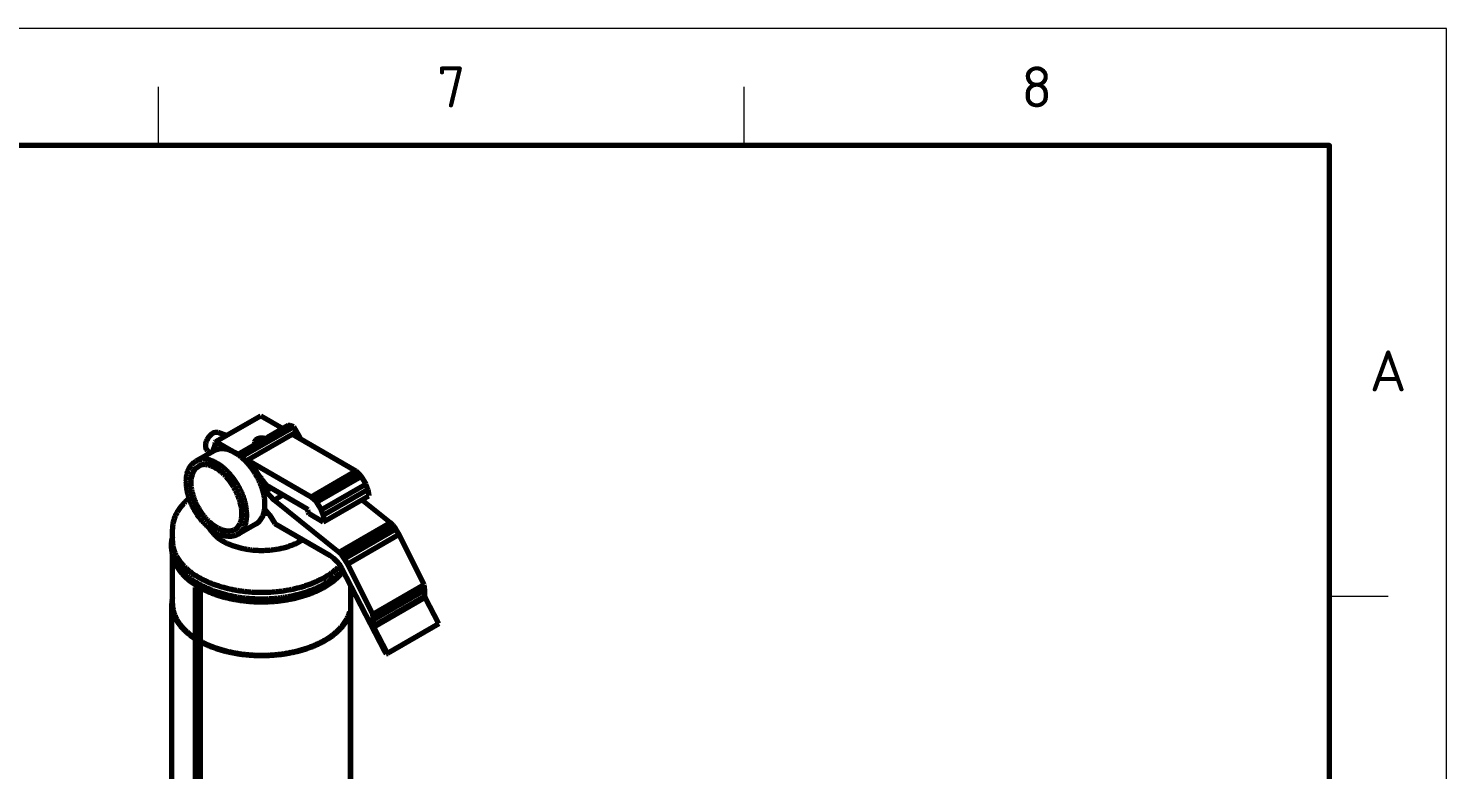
# Model space of a CAD drawing. Header units: millimetres. Extents: x 0 to 2208, y 0 to 420.
# Drawn here: x 298.9 to 420, y 233.7 to 297 of the extents above; entities that cross this region are included whole.
import ezdxf
from ezdxf.enums import TextEntityAlignment as Align

# ---------------------------------------------------------------- set-up
doc = ezdxf.new("R2010")
doc.units = ezdxf.units.MM
for name, color, linetype, lineweight in [('01-VISIBLE', 7, 'CONTINUOUS', 70), ('06-TEXTO', 7, 'CONTINUOUS', 25), ('07-RECUADRO', 7, 'CONTINUOUS', 70), ('08-FINA', 5, 'CONTINUOUS', 18)]:
    doc.layers.add(name, color=color, linetype=linetype, lineweight=lineweight)
doc.styles.add('ISO3098', font='isocpeur.ttf')

msp = doc.modelspace()

# ---------------------------------------------------------------- linework, layer by layer
at = {"layer": '01-VISIBLE'}
for p, q in [((314.899, 261.709), (318.718, 263.913)), ((317.176, 260.448), (321.56, 262.979)), ((318.718, 263.913), (320.601, 262.822)), ((321.067, 263.091), (319.292, 262.067)), ((321.217, 263.091), (319.384, 262.033)), ((321.217, 263.091), (321.067, 263.091)), ((321.56, 262.979), (321.217, 263.091)), ((322.054, 262.072), (321.56, 262.979)), ((314.817, 261.661), (314.899, 261.709)), ((314.847, 261.487), (314.817, 261.661)), ((314.899, 261.709), (316.782, 260.617)), ((315.056, 262.506), (315.815, 262.237)), ((317.617, 260.15), (321.577, 262.436)), ((319.201, 262.013), (319.201, 262.014)), ((321.422, 262.346), (326.845, 259.203)), ((321.577, 262.436), (321.72, 262.173)), ((321.974, 262.026), (322.054, 262.072)), ((322.15, 261.924), (322.054, 262.072)), ((314.737, 260.927), (313.181, 260.029)), ((314.161, 260.956), (314.414, 260.74)), ((314.653, 260.908), (314.847, 261.487)), ((314.656, 260.88), (314.653, 260.908)), ((318.457, 261.584), (316.763, 260.606)), ((316.832, 260.56), (316.83, 260.56)), ((318.665, 261.618), (316.832, 260.56)), ((317.176, 260.448), (316.832, 260.56)), ((317.354, 260.121), (317.176, 260.448)), ((317.617, 260.15), (317.882, 259.663)), ((317.63, 260.126), (323.027, 256.998)), ((317.809, 259.621), (317.882, 259.663)), ((317.882, 259.663), (318.616, 258.531)), ((318.183, 259.364), (318.012, 259.462)), ((318.25, 259.304), (318.151, 259.247)), ((318.255, 259.298), (318.156, 259.241)), ((318.158, 259.237), (318.257, 259.294)), ((318.183, 259.406), (318.183, 259.364)), ((318.671, 258.667), (318.183, 259.406)), ((318.203, 259.375), (318.183, 259.364)), ((318.532, 258.483), (318.616, 258.531)), ((318.573, 258.596), (318.68, 258.658)), ((318.579, 258.588), (318.687, 258.65)), ((318.584, 258.579), (318.694, 258.642)), ((318.59, 258.571), (318.7, 258.635)), ((318.616, 258.531), (319.24, 257.76)), ((318.807, 258.519), (318.671, 258.667)), ((318.698, 258.43), (318.818, 258.499)), ((318.797, 258.307), (318.896, 258.364)), ((318.806, 258.296), (318.904, 258.353)), ((318.896, 258.364), (318.807, 258.519)), ((318.814, 258.286), (318.913, 258.343)), ((319.21, 257.958), (318.896, 258.364)), ((323.027, 256.998), (326.845, 259.203)), ((323.311, 256.731), (327.129, 258.936)), ((323.476, 256.531), (327.295, 258.736)), ((323.872, 255.88), (327.691, 258.084)), ((326.845, 259.203), (327.129, 258.936)), ((327.129, 258.936), (327.295, 258.736)), ((327.295, 258.736), (327.691, 258.084)), ((327.691, 258.084), (327.87, 257.618)), ((319.167, 257.466), (318.752, 257.979)), ((319.139, 257.885), (319.237, 257.942)), ((319.146, 257.877), (319.248, 257.936)), ((319.152, 257.869), (319.258, 257.93)), ((319.159, 257.861), (319.268, 257.924)), ((319.165, 257.853), (319.278, 257.919)), ((319.614, 257.724), (319.167, 257.466)), ((319.87, 256.714), (319.167, 257.466)), ((319.17, 257.846), (319.286, 257.913)), ((319.176, 257.84), (319.295, 257.909)), ((322.697, 255.944), (319.21, 257.958)), ((319.396, 257.85), (319.24, 257.76)), ((320.617, 257.145), (319.87, 256.714)), ((323.027, 256.998), (323.311, 256.731)), ((324.052, 255.413), (327.87, 257.618)), ((324.143, 254.876), (327.961, 257.081)), ((327.87, 257.618), (327.961, 257.081)), ((319.057, 255.936), (319.481, 255.453)), ((325.408, 252.238), (319.87, 256.714)), ((322.75, 255.872), (322.697, 255.944)), ((322.765, 255.671), (322.75, 255.872)), ((322.847, 255.529), (322.765, 255.671)), ((323.311, 256.731), (323.476, 256.531)), ((323.476, 256.531), (323.872, 255.88)), ((323.872, 255.88), (324.052, 255.413)), ((329.792, 254.769), (327.361, 256.734)), ((318.337, 254.691), (316.781, 253.793)), ((319.481, 255.453), (319.915, 254.701)), ((319.915, 254.701), (324.645, 251.97)), ((324.059, 254.83), (322.847, 255.529)), ((324.052, 255.413), (324.143, 254.876)), ((324.143, 254.876), (324.059, 254.83)), ((329.792, 254.769), (325.408, 252.238)), ((330.017, 254.553), (325.633, 252.022)), ((330.017, 254.553), (329.792, 254.769)), ((330.272, 254.233), (330.017, 254.553)), ((311.18, 253.235), (311.18, 254.215)), ((330.272, 254.233), (325.888, 251.702)), ((330.548, 253.771), (326.163, 251.24)), ((330.548, 253.771), (330.272, 254.233)), ((332.673, 249.468), (330.548, 253.771)), ((311.18, 247.865), (311.18, 252.058)), ((324.645, 251.97), (324.944, 251.745)), ((325.633, 252.022), (325.408, 252.238)), ((325.888, 251.702), (325.633, 252.022)), ((324.944, 251.745), (325.229, 251.46)), ((325.229, 251.46), (325.408, 251.235)), ((325.408, 251.235), (325.625, 250.895)), ((325.625, 250.895), (329.292, 243.8)), ((326.163, 251.24), (325.888, 251.702)), ((328.289, 246.937), (326.163, 251.24)), ((313.161, 249.245), (313.585, 249)), ((313.161, 209.689), (313.161, 249.245)), ((313.585, 209.444), (313.585, 249)), ((326.42, 224.254), (326.42, 249.357)), ((332.673, 249.468), (328.289, 246.937)), ((332.734, 248.482), (328.35, 245.951)), ((332.748, 249.01), (328.364, 246.479)), ((332.764, 248.379), (328.38, 245.847)), ((332.748, 249.01), (332.673, 249.468)), ((332.734, 248.482), (332.748, 249.01)), ((332.764, 248.379), (332.734, 248.482)), ((333.93, 246.15), (332.764, 248.379)), ((311.12, 225.555), (311.12, 247.865)), ((326.326, 247.177), (326.385, 247.172)), ((326.385, 224.861), (326.385, 247.172)), ((328.364, 246.479), (328.289, 246.937)), ((328.35, 245.951), (328.364, 246.479)), ((328.38, 245.847), (328.35, 245.951)), ((333.93, 246.15), (329.546, 243.619)), ((329.546, 243.619), (328.38, 245.847)), ((329.292, 243.8), (329.419, 243.58)), ((329.419, 243.58), (329.546, 243.619))]:
    msp.add_line(p, q, dxfattribs=at)
for points in [[(314.161, 260.956), (314.094, 261.034), (314.051, 261.127), (314.027, 261.227), (314.02, 261.329), (314.025, 261.432), (314.04, 261.534), (314.065, 261.634), (314.097, 261.731), (314.136, 261.826), (314.181, 261.919), (314.232, 262.008), (314.29, 262.093), (314.353, 262.174), (314.421, 262.251), (314.495, 262.322), (314.576, 262.386), (314.662, 262.442), (314.755, 262.487), (314.853, 262.516), (314.955, 262.525), (315.056, 262.506)], [(319.32, 261.829), (319.24, 261.891), (319.15, 261.937), (319.054, 261.97), (318.955, 261.991), (318.854, 262.002), (318.753, 262.003), (318.652, 261.993), (318.553, 261.973), (318.457, 261.941), (318.366, 261.897), (318.286, 261.835), (318.226, 261.754), (318.2, 261.658)], [(318.2, 261.658), (318.202, 261.625), (318.21, 261.593), (318.223, 261.562), (318.239, 261.534), (318.259, 261.507), (318.281, 261.483)], [(319.224, 261.761), (319.137, 261.717), (319.046, 261.683), (318.953, 261.656), (318.858, 261.637), (318.762, 261.624), (318.665, 261.618)], [(319.201, 262.014), (319.216, 262.022), (319.231, 262.031), (319.246, 262.04), (319.262, 262.049), (319.277, 262.058), (319.292, 262.067)], [(319.362, 261.875), (319.341, 261.904), (319.317, 261.93), (319.29, 261.954), (319.262, 261.976), (319.232, 261.995), (319.201, 262.013)], [(319.4, 261.974), (319.391, 261.927), (319.369, 261.885), (319.338, 261.847), (319.303, 261.815), (319.265, 261.786), (319.224, 261.761)], [(319.292, 262.067), (319.309, 262.064), (319.325, 262.061), (319.341, 262.056), (319.356, 262.051), (319.371, 262.043), (319.384, 262.033)], [(319.384, 262.033), (319.389, 262.024), (319.393, 262.014), (319.396, 262.005), (319.398, 261.995), (319.399, 261.984), (319.4, 261.974)], [(318.337, 254.691), (318.422, 254.745), (318.502, 254.806), (318.578, 254.874), (318.647, 254.947), (318.711, 255.025), (318.769, 255.107), (318.821, 255.194), (318.868, 255.283), (318.91, 255.375), (318.946, 255.469), (318.978, 255.565), (319.004, 255.662), (319.027, 255.76), (319.045, 255.86), (319.06, 255.959), (319.07, 256.06), (319.078, 256.16), (319.082, 256.261), (319.082, 256.362), (319.08, 256.463), (319.075, 256.564), (319.068, 256.664), (319.058, 256.765), (319.045, 256.865), (319.03, 256.965), (319.013, 257.064), (318.993, 257.163), (318.972, 257.262), (318.948, 257.36), (318.923, 257.457), (318.895, 257.554), (318.866, 257.651), (318.835, 257.747), (318.802, 257.842), (318.768, 257.937), (318.732, 258.031), (318.694, 258.125), (318.654, 258.218), (318.614, 258.31), (318.571, 258.402), (318.527, 258.492), (318.482, 258.583), (318.435, 258.672), (318.387, 258.761), (318.337, 258.848), (318.286, 258.935), (318.233, 259.021), (318.179, 259.107), (318.124, 259.191), (318.067, 259.274), (318.009, 259.357), (317.95, 259.439), (317.889, 259.519), (317.827, 259.598), (317.763, 259.677), (317.698, 259.754), (317.632, 259.83), (317.564, 259.905), (317.495, 259.979), (317.425, 260.051), (317.353, 260.122), (317.28, 260.191), (317.206, 260.259), (317.129, 260.326), (317.052, 260.39), (316.973, 260.453), (316.893, 260.514), (316.811, 260.573), (316.728, 260.63), (316.643, 260.685), (316.557, 260.737), (316.469, 260.787), (316.379, 260.834), (316.289, 260.878), (316.196, 260.919), (316.103, 260.956), (316.008, 260.99), (315.911, 261.02), (315.814, 261.045), (315.715, 261.066), (315.615, 261.081), (315.515, 261.091), (315.414, 261.095), (315.313, 261.093), (315.213, 261.084), (315.113, 261.068), (315.015, 261.044), (314.919, 261.013), (314.826, 260.973), (314.737, 260.927)], [(318.665, 261.618), (318.63, 261.61), (318.596, 261.604), (318.561, 261.598), (318.527, 261.592), (318.492, 261.588), (318.457, 261.584)], [(316.781, 253.793), (316.693, 253.746), (316.601, 253.706), (316.506, 253.672), (316.41, 253.646), (316.311, 253.626), (316.212, 253.612), (316.112, 253.605), (316.012, 253.604), (315.911, 253.609), (315.812, 253.619), (315.712, 253.634), (315.614, 253.654), (315.517, 253.679), (315.421, 253.708), (315.326, 253.74), (315.232, 253.776), (315.14, 253.816), (315.05, 253.859), (314.96, 253.905), (314.873, 253.953), (314.786, 254.004), (314.701, 254.058), (314.618, 254.114), (314.536, 254.171), (314.456, 254.231), (314.377, 254.293), (314.299, 254.357), (314.223, 254.422), (314.148, 254.489), (314.075, 254.558), (314.003, 254.628), (313.933, 254.699), (313.864, 254.772), (313.796, 254.846), (313.73, 254.922), (313.665, 254.998), (313.602, 255.076), (313.54, 255.155), (313.479, 255.235), (313.42, 255.316), (313.362, 255.397), (313.305, 255.48), (313.25, 255.564), (313.197, 255.649), (313.144, 255.735), (313.093, 255.821), (313.044, 255.908), (312.996, 255.996), (312.949, 256.085), (312.904, 256.175), (312.861, 256.265), (312.819, 256.356), (312.779, 256.448), (312.74, 256.541), (312.703, 256.634), (312.667, 256.728), (312.633, 256.822), (312.601, 256.917), (312.571, 257.013), (312.542, 257.109), (312.515, 257.206), (312.49, 257.303), (312.468, 257.4), (312.447, 257.499), (312.428, 257.597), (312.412, 257.696), (312.398, 257.795), (312.386, 257.895), (312.377, 257.995), (312.37, 258.095), (312.367, 258.195), (312.365, 258.296), (312.367, 258.396), (312.372, 258.496), (312.381, 258.596), (312.392, 258.696), (312.408, 258.795), (312.427, 258.893), (312.45, 258.991), (312.477, 259.087), (312.509, 259.183), (312.545, 259.276), (312.587, 259.368), (312.633, 259.457), (312.684, 259.543), (312.74, 259.626), (312.801, 259.705), (312.868, 259.78), (312.939, 259.851), (313.016, 259.916), (313.096, 259.975), (313.181, 260.029)], [(316.541, 254.209), (316.452, 254.163), (316.358, 254.125), (316.261, 254.097), (316.162, 254.077), (316.062, 254.066), (315.961, 254.063), (315.86, 254.067), (315.76, 254.078), (315.661, 254.095), (315.562, 254.118), (315.466, 254.146), (315.37, 254.179), (315.276, 254.216), (315.184, 254.257), (315.094, 254.302), (315.005, 254.35), (314.918, 254.401), (314.833, 254.455), (314.749, 254.512), (314.667, 254.571), (314.587, 254.632), (314.509, 254.695), (314.432, 254.761), (314.357, 254.828), (314.283, 254.897), (314.212, 254.968), (314.141, 255.04), (314.073, 255.114), (314.005, 255.19), (313.94, 255.266), (313.876, 255.344), (313.814, 255.424), (313.753, 255.504), (313.694, 255.586), (313.636, 255.669), (313.58, 255.753), (313.525, 255.837), (313.473, 255.923), (313.421, 256.01), (313.372, 256.098), (313.324, 256.187), (313.277, 256.276), (313.233, 256.367), (313.19, 256.458), (313.149, 256.55), (313.109, 256.643), (313.072, 256.737), (313.036, 256.831), (313.003, 256.927), (312.971, 257.022), (312.941, 257.119), (312.914, 257.216), (312.888, 257.313), (312.865, 257.412), (312.845, 257.51), (312.826, 257.61), (312.811, 257.709), (312.798, 257.809), (312.787, 257.91), (312.78, 258.01), (312.776, 258.111), (312.775, 258.212), (312.778, 258.313), (312.784, 258.414), (312.795, 258.514), (312.81, 258.614), (312.829, 258.713), (312.853, 258.811), (312.882, 258.907), (312.917, 259.002), (312.958, 259.094), (313.005, 259.184), (313.058, 259.269), (313.118, 259.35), (313.184, 259.426), (313.257, 259.496), (313.336, 259.558), (313.421, 259.613)], [(314.981, 259.85), (314.889, 259.901), (314.796, 259.95), (314.701, 259.994), (314.604, 260.036), (314.505, 260.073), (314.406, 260.107), (314.304, 260.135), (314.202, 260.159), (314.098, 260.178), (313.994, 260.19), (313.889, 260.197), (313.784, 260.196), (313.679, 260.188), (313.575, 260.173), (313.472, 260.149), (313.372, 260.117), (313.275, 260.077), (313.181, 260.029)], [(314.861, 259.447), (314.773, 259.495), (314.683, 259.541), (314.591, 259.583), (314.497, 259.621), (314.402, 259.655), (314.305, 259.684), (314.207, 259.707), (314.107, 259.725), (314.006, 259.735), (313.905, 259.738), (313.804, 259.733), (313.704, 259.718), (313.606, 259.693), (313.512, 259.658), (313.421, 259.613)], [(316.541, 254.209), (316.625, 254.264), (316.702, 254.328), (316.772, 254.399), (316.834, 254.477), (316.889, 254.561), (316.937, 254.649), (316.978, 254.74), (317.013, 254.834), (317.042, 254.93), (317.066, 255.027), (317.085, 255.125), (317.099, 255.224), (317.109, 255.324), (317.115, 255.424), (317.117, 255.524), (317.116, 255.624), (317.112, 255.724), (317.104, 255.823), (317.094, 255.923), (317.081, 256.022), (317.065, 256.121), (317.047, 256.219), (317.026, 256.317), (317.003, 256.415), (316.978, 256.512), (316.951, 256.608), (316.922, 256.704), (316.891, 256.799), (316.858, 256.893), (316.823, 256.987), (316.786, 257.08), (316.748, 257.173), (316.708, 257.264), (316.666, 257.355), (316.622, 257.445), (316.577, 257.535), (316.53, 257.623), (316.482, 257.711), (316.432, 257.797), (316.381, 257.883), (316.328, 257.968), (316.273, 258.052), (316.217, 258.135), (316.16, 258.217), (316.101, 258.298), (316.04, 258.377), (315.978, 258.456), (315.914, 258.533), (315.849, 258.609), (315.783, 258.684), (315.715, 258.757), (315.645, 258.829), (315.574, 258.899), (315.501, 258.968), (315.427, 259.035), (315.351, 259.1), (315.274, 259.164), (315.194, 259.225), (315.114, 259.284), (315.031, 259.341), (314.947, 259.395), (314.861, 259.447)], [(316.781, 253.793), (316.867, 253.847), (316.947, 253.909), (317.023, 253.976), (317.092, 254.05), (317.156, 254.128), (317.214, 254.211), (317.267, 254.297), (317.314, 254.387), (317.355, 254.479), (317.392, 254.574), (317.423, 254.67), (317.45, 254.768), (317.472, 254.866), (317.49, 254.966), (317.505, 255.066), (317.515, 255.167), (317.522, 255.268), (317.526, 255.369), (317.527, 255.47), (317.524, 255.571), (317.519, 255.672), (317.511, 255.773), (317.501, 255.874), (317.488, 255.974), (317.473, 256.074), (317.455, 256.174), (317.436, 256.273), (317.414, 256.372), (317.39, 256.471), (317.364, 256.568), (317.337, 256.666), (317.307, 256.763), (317.276, 256.859), (317.243, 256.954), (317.208, 257.05), (317.172, 257.144), (317.134, 257.238), (317.094, 257.331), (317.053, 257.423), (317.01, 257.515), (316.966, 257.606), (316.92, 257.696), (316.873, 257.786), (316.824, 257.875), (316.774, 257.963), (316.723, 258.05), (316.67, 258.136), (316.615, 258.221), (316.56, 258.306), (316.502, 258.389), (316.444, 258.472), (316.384, 258.554), (316.323, 258.634), (316.26, 258.714), (316.196, 258.792), (316.131, 258.87), (316.064, 258.946), (315.996, 259.021), (315.927, 259.094), (315.856, 259.166), (315.784, 259.237), (315.71, 259.307), (315.635, 259.374), (315.558, 259.441), (315.48, 259.505), (315.401, 259.568), (315.32, 259.629), (315.237, 259.687), (315.154, 259.744), (315.068, 259.798), (314.981, 259.85)], [(312.619, 256.862), (312.542, 256.797), (312.467, 256.731), (312.392, 256.664), (312.319, 256.595), (312.247, 256.525), (312.177, 256.453), (312.108, 256.38), (312.041, 256.305), (311.976, 256.228), (311.912, 256.151), (311.85, 256.071), (311.791, 255.99), (311.733, 255.908), (311.678, 255.824), (311.625, 255.739), (311.574, 255.652), (311.526, 255.564), (311.481, 255.474), (311.438, 255.383), (311.398, 255.291), (311.361, 255.198), (311.328, 255.103), (311.297, 255.007), (311.27, 254.91), (311.246, 254.813), (311.226, 254.714), (311.209, 254.615), (311.196, 254.516), (311.187, 254.416), (311.182, 254.315), (311.18, 254.215)], [(318.983, 255.583), (319.043, 255.585), (319.103, 255.589), (319.164, 255.593), (319.224, 255.598), (319.284, 255.603), (319.344, 255.609)], [(319.048, 255.876), (319.057, 255.876), (319.067, 255.877), (319.077, 255.877), (319.087, 255.878), (319.096, 255.879), (319.106, 255.88)], [(319.087, 255.902), (319.081, 255.901), (319.075, 255.9), (319.069, 255.9), (319.063, 255.899), (319.057, 255.899), (319.051, 255.898)], [(311.18, 253.596), (311.151, 253.488), (311.126, 253.38), (311.106, 253.27), (311.09, 253.16), (311.079, 253.049), (311.072, 252.938), (311.07, 252.827)], [(311.18, 253.235), (311.182, 253.135), (311.188, 253.035), (311.197, 252.936), (311.211, 252.836), (311.228, 252.738), (311.25, 252.64), (311.274, 252.543), (311.303, 252.447), (311.335, 252.352), (311.37, 252.259), (311.408, 252.166), (311.449, 252.075), (311.494, 251.985), (311.541, 251.897), (311.59, 251.81), (311.643, 251.725), (311.697, 251.641), (311.754, 251.559), (311.814, 251.478), (311.875, 251.399), (311.938, 251.321), (312.003, 251.246), (312.07, 251.171), (312.139, 251.098), (312.209, 251.027), (312.281, 250.957), (312.354, 250.889), (312.428, 250.822), (312.504, 250.757), (312.581, 250.693), (312.659, 250.63), (312.738, 250.569), (312.819, 250.509), (312.9, 250.451), (312.982, 250.394), (313.065, 250.338), (313.149, 250.283), (313.234, 250.23), (313.319, 250.178), (313.406, 250.128), (313.493, 250.078), (313.58, 250.03), (313.669, 249.983), (313.757, 249.937), (313.847, 249.892), (313.937, 249.848), (314.027, 249.805), (314.118, 249.764), (314.21, 249.723), (314.302, 249.684), (314.394, 249.645), (314.487, 249.608), (314.58, 249.572), (314.674, 249.536), (314.768, 249.502), (314.862, 249.468), (314.957, 249.436), (315.052, 249.405), (315.147, 249.374), (315.243, 249.344), (315.339, 249.316), (315.435, 249.288), (315.531, 249.261), (315.628, 249.235), (315.725, 249.21), (315.822, 249.186), (315.919, 249.162), (316.017, 249.14), (316.114, 249.118), (316.212, 249.097), (316.31, 249.077), (316.408, 249.058), (316.507, 249.04), (316.605, 249.022), (316.704, 249.005), (316.803, 248.989), (316.902, 248.974), (317.001, 248.96), (317.1, 248.947), (317.199, 248.934), (317.299, 248.922), (317.398, 248.911), (317.498, 248.9), (317.597, 248.891), (317.697, 248.882), (317.797, 248.874), (317.896, 248.867), (317.996, 248.86), (318.096, 248.854), (318.196, 248.849), (318.296, 248.845), (318.396, 248.842), (318.496, 248.839), (318.596, 248.837), (318.696, 248.836), (318.796, 248.836), (318.896, 248.836), (318.996, 248.837), (319.097, 248.839), (319.197, 248.842), (319.297, 248.845), (319.397, 248.849), (319.496, 248.854), (319.596, 248.86), (319.696, 248.866), (319.796, 248.873), (319.896, 248.881), (319.996, 248.89), (320.095, 248.9), (320.195, 248.91), (320.294, 248.921), (320.393, 248.933), (320.493, 248.946), (320.592, 248.959), (320.691, 248.973), (320.79, 248.988), (320.889, 249.004), (320.987, 249.021), (321.086, 249.038), (321.184, 249.057), (321.283, 249.076), (321.381, 249.096), (321.478, 249.116), (321.576, 249.138), (321.674, 249.161), (321.771, 249.184), (321.868, 249.208), (321.965, 249.233), (322.062, 249.259), (322.158, 249.286), (322.254, 249.314), (322.35, 249.342), (322.446, 249.372), (322.541, 249.402), (322.636, 249.434), (322.731, 249.466), (322.825, 249.5), (322.919, 249.534), (323.013, 249.569), (323.106, 249.606), (323.199, 249.643), (323.291, 249.681), (323.383, 249.721), (323.475, 249.761), (323.566, 249.802), (323.656, 249.845), (323.746, 249.889), (323.836, 249.934), (323.925, 249.979), (324.013, 250.027), (324.101, 250.075), (324.188, 250.124)], [(314.338, 254.325), (314.387, 254.236), (314.441, 254.151), (314.499, 254.068), (314.56, 253.987), (314.624, 253.909), (314.692, 253.834), (314.762, 253.761), (314.834, 253.691), (314.909, 253.623), (314.987, 253.558), (315.066, 253.495), (315.147, 253.434), (315.229, 253.376), (315.313, 253.32), (315.399, 253.266), (315.485, 253.214), (315.573, 253.164), (315.662, 253.116), (315.752, 253.07), (315.843, 253.026), (315.935, 252.983), (316.028, 252.943), (316.121, 252.904), (316.215, 252.867), (316.31, 252.831), (316.405, 252.798), (316.501, 252.765), (316.597, 252.735), (316.694, 252.706), (316.791, 252.678), (316.889, 252.652), (316.987, 252.627), (317.085, 252.604), (317.184, 252.582), (317.283, 252.562), (317.382, 252.543), (317.482, 252.525), (317.582, 252.509), (317.682, 252.494), (317.782, 252.48), (317.882, 252.468), (317.983, 252.457), (318.083, 252.447), (318.184, 252.439), (318.285, 252.432), (318.386, 252.426), (318.487, 252.422), (318.588, 252.418), (318.689, 252.416), (318.79, 252.415), (318.891, 252.416), (318.992, 252.418), (319.093, 252.421), (319.194, 252.425), (319.295, 252.431), (319.396, 252.438), (319.497, 252.446), (319.597, 252.455), (319.698, 252.466), (319.798, 252.478), (319.898, 252.491), (319.998, 252.506), (320.098, 252.522), (320.198, 252.539), (320.297, 252.558), (320.396, 252.578), (320.495, 252.6), (320.594, 252.623), (320.692, 252.647), (320.789, 252.673), (320.887, 252.7), (320.984, 252.729), (321.08, 252.759), (321.176, 252.791), (321.271, 252.825), (321.366, 252.86), (321.46, 252.897), (321.554, 252.935), (321.647, 252.975), (321.738, 253.017), (321.83, 253.061), (321.92, 253.107), (322.009, 253.154), (322.097, 253.204)], [(322.097, 253.204), (322.131, 253.224), (322.164, 253.243), (322.198, 253.264), (322.231, 253.284), (322.264, 253.305), (322.296, 253.326)], [(311.07, 252.827), (311.071, 252.727), (311.077, 252.626), (311.086, 252.526), (311.099, 252.427), (311.116, 252.328), (311.136, 252.23), (311.159, 252.132), (311.186, 252.036), (311.216, 251.94), (311.25, 251.845), (311.286, 251.752), (311.326, 251.66), (311.368, 251.569), (311.413, 251.479), (311.461, 251.391), (311.511, 251.304), (311.564, 251.219), (311.619, 251.135), (311.676, 251.052), (311.736, 250.972), (311.797, 250.892), (311.86, 250.814), (311.925, 250.738), (311.992, 250.663), (312.061, 250.59), (312.131, 250.518), (312.202, 250.448), (312.275, 250.379), (312.349, 250.311), (312.425, 250.245), (312.502, 250.181), (312.58, 250.118), (312.659, 250.056), (312.739, 249.995), (312.82, 249.936), (312.902, 249.879), (312.985, 249.822), (313.069, 249.767), (313.153, 249.713), (313.239, 249.66), (313.325, 249.609), (313.412, 249.559), (313.499, 249.51), (313.587, 249.462), (313.676, 249.415), (313.765, 249.369), (313.855, 249.325), (313.946, 249.281), (314.037, 249.239), (314.128, 249.198), (314.22, 249.158), (314.312, 249.118), (314.405, 249.08), (314.498, 249.043), (314.592, 249.007), (314.686, 248.972), (314.78, 248.938), (314.875, 248.905), (314.97, 248.873), (315.065, 248.841), (315.161, 248.811), (315.257, 248.781), (315.353, 248.753), (315.45, 248.725), (315.546, 248.699), (315.643, 248.673), (315.74, 248.648), (315.838, 248.624), (315.935, 248.601), (316.033, 248.578), (316.131, 248.557), (316.229, 248.536), (316.328, 248.516), (316.426, 248.497), (316.525, 248.479), (316.624, 248.462), (316.723, 248.445), (316.822, 248.43), (316.921, 248.415), (317.02, 248.401), (317.12, 248.387), (317.219, 248.375), (317.319, 248.363), (317.419, 248.352), (317.518, 248.342), (317.618, 248.332), (317.718, 248.324), (317.818, 248.316), (317.918, 248.309), (318.019, 248.302), (318.119, 248.297), (318.219, 248.292), (318.319, 248.288), (318.419, 248.285), (318.52, 248.282), (318.62, 248.281), (318.72, 248.28), (318.821, 248.279), (318.921, 248.28), (319.021, 248.281), (319.122, 248.283), (319.222, 248.286), (319.322, 248.29), (319.422, 248.294), (319.523, 248.299), (319.623, 248.305), (319.723, 248.312), (319.823, 248.319), (319.923, 248.327), (320.023, 248.336), (320.123, 248.346), (320.222, 248.356), (320.322, 248.368), (320.422, 248.38), (320.521, 248.393), (320.621, 248.406), (320.72, 248.421), (320.819, 248.436), (320.918, 248.452), (321.017, 248.469), (321.116, 248.487), (321.214, 248.505), (321.313, 248.525), (321.411, 248.545), (321.509, 248.566), (321.607, 248.588), (321.705, 248.61), (321.802, 248.634), (321.9, 248.658), (321.997, 248.684), (322.094, 248.71), (322.19, 248.737), (322.286, 248.765), (322.383, 248.794), (322.478, 248.824), (322.574, 248.854), (322.669, 248.886), (322.764, 248.919), (322.858, 248.952), (322.953, 248.987), (323.047, 249.022), (323.14, 249.059), (323.233, 249.096), (323.326, 249.135), (323.418, 249.174), (323.51, 249.215), (323.601, 249.257), (323.692, 249.299), (323.782, 249.343), (323.871, 249.388), (323.961, 249.434), (324.049, 249.482), (324.137, 249.53), (324.224, 249.58)], [(311.237, 251.88), (311.26, 251.783), (311.286, 251.686), (311.316, 251.59), (311.349, 251.495), (311.386, 251.402), (311.426, 251.309), (311.469, 251.218), (311.514, 251.129), (311.563, 251.041), (311.614, 250.954), (311.668, 250.869), (311.724, 250.786), (311.782, 250.704), (311.842, 250.624), (311.905, 250.545), (311.969, 250.468), (312.036, 250.393), (312.104, 250.319), (312.173, 250.246), (312.244, 250.176), (312.317, 250.106), (312.391, 250.038), (312.467, 249.972), (312.543, 249.907), (312.621, 249.844), (312.7, 249.782), (312.78, 249.721), (312.862, 249.662), (312.944, 249.604), (313.027, 249.547), (313.111, 249.492), (313.195, 249.438), (313.281, 249.385), (313.367, 249.334), (313.454, 249.283), (313.542, 249.234), (313.63, 249.186), (313.719, 249.14), (313.809, 249.094), (313.899, 249.05), (313.989, 249.007), (314.081, 248.964), (314.172, 248.923), (314.264, 248.883), (314.357, 248.844), (314.45, 248.806), (314.543, 248.769), (314.637, 248.733), (314.732, 248.699), (314.826, 248.665), (314.921, 248.632), (315.016, 248.6), (315.112, 248.569), (315.208, 248.539), (315.304, 248.509), (315.4, 248.481), (315.497, 248.454), (315.594, 248.427), (315.691, 248.402), (315.788, 248.377), (315.886, 248.353), (315.984, 248.331), (316.082, 248.308), (316.18, 248.287), (316.278, 248.267), (316.377, 248.247), (316.476, 248.229), (316.575, 248.211), (316.674, 248.194), (316.773, 248.178), (316.872, 248.162), (316.972, 248.148), (317.071, 248.134), (317.171, 248.121), (317.27, 248.109), (317.37, 248.097), (317.47, 248.087), (317.57, 248.077), (317.67, 248.068), (317.77, 248.059), (317.87, 248.052), (317.971, 248.045), (318.071, 248.039), (318.171, 248.034), (318.272, 248.03), (318.372, 248.026), (318.473, 248.023), (318.573, 248.021), (318.673, 248.02), (318.774, 248.019), (318.874, 248.019), (318.975, 248.02), (319.075, 248.022), (319.176, 248.025), (319.276, 248.028), (319.377, 248.032), (319.477, 248.037), (319.577, 248.042), (319.678, 248.048), (319.778, 248.056), (319.878, 248.063), (319.978, 248.072), (320.078, 248.082), (320.178, 248.092), (320.278, 248.103), (320.378, 248.115), (320.477, 248.127), (320.577, 248.14), (320.676, 248.155), (320.776, 248.17), (320.875, 248.185), (320.974, 248.202), (321.073, 248.22), (321.172, 248.238), (321.27, 248.257), (321.369, 248.277), (321.467, 248.298), (321.565, 248.319), (321.663, 248.342), (321.761, 248.365), (321.858, 248.389), (321.956, 248.414), (322.053, 248.44), (322.15, 248.467), (322.246, 248.495), (322.342, 248.524), (322.438, 248.553), (322.534, 248.584), (322.63, 248.615), (322.725, 248.648), (322.819, 248.681), (322.914, 248.715), (323.008, 248.751), (323.101, 248.787), (323.195, 248.825), (323.288, 248.863), (323.38, 248.903), (323.472, 248.943), (323.563, 248.985), (323.654, 249.028), (323.745, 249.071), (323.834, 249.116), (323.924, 249.162), (324.012, 249.21), (324.1, 249.258), (324.188, 249.308)], [(324.188, 250.124), (324.276, 250.176), (324.364, 250.229), (324.45, 250.284), (324.536, 250.339), (324.621, 250.396), (324.705, 250.455), (324.788, 250.515), (324.87, 250.576), (324.951, 250.639), (325.031, 250.703), (325.11, 250.769), (325.187, 250.836), (325.263, 250.905), (325.337, 250.975), (325.41, 251.047), (325.482, 251.12)], [(325.694, 250.761), (325.624, 250.682), (325.553, 250.605), (325.48, 250.529), (325.405, 250.455), (325.328, 250.383), (325.25, 250.312), (325.171, 250.243), (325.091, 250.175), (325.009, 250.109), (324.926, 250.044), (324.841, 249.981), (324.756, 249.92), (324.67, 249.86), (324.582, 249.801), (324.494, 249.743), (324.405, 249.687), (324.315, 249.633), (324.224, 249.58)], [(324.188, 249.308), (324.277, 249.36), (324.365, 249.414), (324.453, 249.469), (324.54, 249.525), (324.626, 249.583), (324.71, 249.642), (324.794, 249.703), (324.877, 249.765), (324.959, 249.828), (325.039, 249.893), (325.118, 249.96), (325.196, 250.028), (325.273, 250.097), (325.348, 250.168), (325.421, 250.241), (325.493, 250.316), (325.563, 250.392), (325.631, 250.47), (325.697, 250.549), (325.762, 250.63)], [(311.18, 248.418), (311.161, 248.327), (311.147, 248.236), (311.135, 248.144), (311.126, 248.051), (311.121, 247.958), (311.12, 247.865)], [(311.12, 247.865), (311.122, 247.765), (311.128, 247.665), (311.137, 247.565), (311.151, 247.465), (311.168, 247.367), (311.19, 247.268), (311.214, 247.171), (311.243, 247.075), (311.274, 246.98), (311.309, 246.886), (311.348, 246.793), (311.389, 246.701), (311.433, 246.611), (311.48, 246.523), (311.53, 246.435), (311.582, 246.35), (311.637, 246.266), (311.694, 246.183), (311.753, 246.102), (311.814, 246.022), (311.878, 245.944), (311.943, 245.868), (312.01, 245.793), (312.078, 245.72), (312.149, 245.648), (312.22, 245.578), (312.293, 245.509), (312.368, 245.442), (312.444, 245.376), (312.521, 245.312), (312.599, 245.249), (312.678, 245.188), (312.759, 245.127), (312.84, 245.069), (312.922, 245.011), (313.005, 244.955), (313.09, 244.9), (313.174, 244.847), (313.26, 244.794), (313.346, 244.743), (313.434, 244.693), (313.521, 244.644), (313.61, 244.597), (313.699, 244.551), (313.788, 244.505), (313.878, 244.461), (313.969, 244.418), (314.06, 244.376), (314.152, 244.335), (314.244, 244.296), (314.337, 244.257), (314.43, 244.219), (314.523, 244.182), (314.617, 244.147), (314.711, 244.112), (314.806, 244.078), (314.901, 244.045), (314.996, 244.013), (315.091, 243.982), (315.187, 243.952), (315.283, 243.923), (315.379, 243.895), (315.476, 243.868), (315.573, 243.842), (315.67, 243.816), (315.767, 243.792), (315.865, 243.768), (315.963, 243.745), (316.06, 243.723), (316.159, 243.702), (316.257, 243.681), (316.355, 243.662), (316.454, 243.643), (316.553, 243.625), (316.652, 243.608), (316.751, 243.592), (316.85, 243.577), (316.949, 243.562), (317.049, 243.548), (317.148, 243.535), (317.248, 243.523), (317.347, 243.511), (317.447, 243.501), (317.547, 243.491), (317.647, 243.481), (317.747, 243.473), (317.847, 243.465), (317.947, 243.459), (318.047, 243.453), (318.148, 243.447), (318.248, 243.443), (318.348, 243.439), (318.449, 243.436), (318.549, 243.434), (318.649, 243.432), (318.75, 243.431), (318.85, 243.431), (318.95, 243.432), (319.051, 243.434), (319.151, 243.436), (319.251, 243.439), (319.352, 243.443), (319.452, 243.447), (319.552, 243.453), (319.652, 243.459), (319.753, 243.466), (319.853, 243.473), (319.953, 243.482), (320.053, 243.491), (320.153, 243.501), (320.252, 243.511), (320.352, 243.523), (320.452, 243.535), (320.551, 243.548), (320.651, 243.562), (320.75, 243.577), (320.849, 243.592), (320.948, 243.608), (321.047, 243.625), (321.146, 243.643), (321.244, 243.662), (321.343, 243.681), (321.441, 243.702), (321.539, 243.723), (321.637, 243.745), (321.735, 243.768), (321.833, 243.792), (321.93, 243.816), (322.027, 243.842), (322.124, 243.868), (322.22, 243.895), (322.317, 243.924), (322.413, 243.953), (322.509, 243.983), (322.604, 244.014), (322.699, 244.045), (322.794, 244.078), (322.889, 244.112), (322.983, 244.147), (323.077, 244.182), (323.17, 244.219), (323.263, 244.257), (323.356, 244.296), (323.448, 244.336), (323.539, 244.376), (323.631, 244.418), (323.721, 244.461), (323.811, 244.506), (323.901, 244.551), (323.99, 244.597), (324.078, 244.645), (324.166, 244.693), (324.253, 244.743), (324.34, 244.794), (324.425, 244.847), (324.51, 244.9), (324.594, 244.955), (324.677, 245.011), (324.76, 245.069), (324.841, 245.128), (324.921, 245.188), (325.001, 245.249), (325.079, 245.312), (325.156, 245.377), (325.232, 245.442), (325.306, 245.51), (325.379, 245.578), (325.451, 245.649), (325.521, 245.72), (325.59, 245.794), (325.657, 245.868), (325.722, 245.945), (325.785, 246.023), (325.846, 246.102), (325.906, 246.183), (325.963, 246.266), (326.017, 246.35), (326.07, 246.436), (326.119, 246.523), (326.166, 246.612), (326.211, 246.702), (326.252, 246.793), (326.29, 246.886), (326.325, 246.98), (326.357, 247.075), (326.385, 247.172)], [(311.18, 247.865), (311.182, 247.765), (311.188, 247.665), (311.197, 247.565), (311.211, 247.465), (311.229, 247.366), (311.25, 247.268), (311.275, 247.171), (311.304, 247.074), (311.336, 246.979), (311.371, 246.885), (311.41, 246.792), (311.451, 246.701), (311.496, 246.611), (311.543, 246.522), (311.593, 246.435), (311.646, 246.35), (311.701, 246.266), (311.759, 246.183), (311.818, 246.103), (311.88, 246.023), (311.943, 245.946), (312.009, 245.869), (312.076, 245.795), (312.145, 245.722), (312.216, 245.65), (312.288, 245.58), (312.362, 245.512), (312.436, 245.445), (312.513, 245.38), (312.59, 245.316), (312.669, 245.253), (312.748, 245.192), (312.829, 245.132), (312.911, 245.073), (312.993, 245.016), (313.077, 244.961), (313.161, 244.906)], [(313.585, 244.657), (313.674, 244.61), (313.763, 244.564), (313.852, 244.519), (313.942, 244.476), (314.033, 244.433), (314.124, 244.391), (314.216, 244.351), (314.308, 244.312), (314.4, 244.273), (314.493, 244.236), (314.586, 244.2), (314.68, 244.164), (314.774, 244.13), (314.868, 244.097), (314.963, 244.064), (315.058, 244.033), (315.153, 244.002), (315.249, 243.973), (315.345, 243.944), (315.441, 243.916), (315.538, 243.889), (315.634, 243.863), (315.731, 243.838), (315.828, 243.814), (315.926, 243.791), (316.023, 243.768), (316.121, 243.747), (316.219, 243.726), (316.317, 243.706), (316.415, 243.687), (316.514, 243.669), (316.612, 243.651), (316.711, 243.634), (316.81, 243.619), (316.909, 243.604), (317.008, 243.589), (317.107, 243.576), (317.206, 243.563), (317.306, 243.551), (317.405, 243.54), (317.505, 243.53), (317.604, 243.52), (317.704, 243.512), (317.804, 243.504), (317.904, 243.496), (318.004, 243.49), (318.104, 243.484), (318.204, 243.479), (318.304, 243.475), (318.404, 243.472), (318.504, 243.469), (318.604, 243.467), (318.704, 243.466), (318.804, 243.466), (318.904, 243.466), (319.004, 243.467), (319.104, 243.469), (319.204, 243.472), (319.304, 243.476), (319.404, 243.48), (319.504, 243.485), (319.604, 243.49), (319.704, 243.497), (319.804, 243.504), (319.904, 243.512), (320.004, 243.521), (320.103, 243.531), (320.203, 243.541), (320.302, 243.552), (320.402, 243.564), (320.501, 243.577), (320.6, 243.59), (320.699, 243.605), (320.798, 243.62), (320.897, 243.636), (320.996, 243.653), (321.094, 243.67), (321.193, 243.688), (321.291, 243.708), (321.389, 243.728), (321.487, 243.749), (321.585, 243.77), (321.682, 243.793), (321.779, 243.816), (321.877, 243.84), (321.973, 243.866), (322.07, 243.892), (322.166, 243.919), (322.263, 243.946), (322.359, 243.975), (322.454, 244.005), (322.549, 244.035), (322.644, 244.067), (322.739, 244.099), (322.833, 244.133), (322.927, 244.167), (323.021, 244.203), (323.114, 244.239), (323.207, 244.277), (323.3, 244.315), (323.392, 244.354), (323.483, 244.395), (323.574, 244.437), (323.665, 244.479), (323.755, 244.523), (323.844, 244.568), (323.933, 244.614), (324.021, 244.661), (324.109, 244.71), (324.196, 244.759), (324.282, 244.81), (324.368, 244.862), (324.453, 244.915), (324.537, 244.97), (324.62, 245.026), (324.702, 245.083), (324.783, 245.141), (324.863, 245.201), (324.943, 245.262), (325.021, 245.325), (325.098, 245.389), (325.173, 245.454), (325.248, 245.521), (325.321, 245.59), (325.393, 245.659), (325.463, 245.731), (325.531, 245.804), (325.598, 245.878), (325.663, 245.954), (325.726, 246.032), (325.788, 246.111), (325.847, 246.192), (325.904, 246.274), (325.958, 246.358), (326.011, 246.443), (326.06, 246.53), (326.107, 246.619), (326.152, 246.709), (326.193, 246.8), (326.231, 246.892), (326.266, 246.986), (326.298, 247.081), (326.326, 247.177)]]:
    msp.add_lwpolyline(points, dxfattribs=at)
at = {"layer": '07-RECUADRO'}
msp.add_lwpolyline([(25, 10), (410, 10), (410, 287), (25, 287)], close=True, dxfattribs=at)
at = {"layer": '08-FINA'}
for p, q in [((310, 287), (310, 292)), ((360, 287), (360, 292)), ((410, 248.5), (415, 248.5))]:
    msp.add_line(p, q, dxfattribs=at)
msp.add_lwpolyline([(0, 0), (420, 0), (420, 297), (0, 297)], close=True, dxfattribs=at)

# ---------------------------------------------------------------- texts
at = {"layer": '06-TEXTO', "style": 'ISO3098'}
for s, p in [('7', (335, 292)), ('8', (385, 292)), ('A', (415, 267.75))]:
    msp.add_text(s, height=3.5, dxfattribs=at).set_placement(p, align=Align.MIDDLE_CENTER)

doc.saveas('drawing.dxf')
